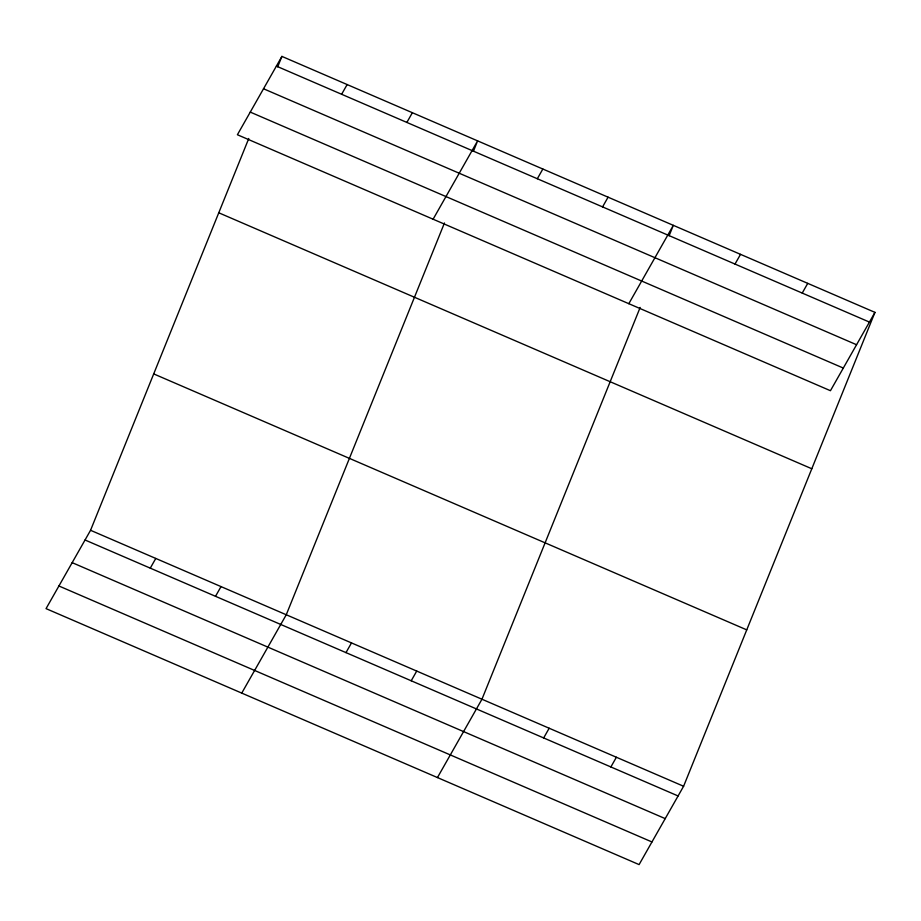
<?xml version="1.0" encoding="UTF-8"?>
<svg xmlns="http://www.w3.org/2000/svg" width="921" height="921" viewBox="0 0 921 921"><rect width="100%" height="100%" fill="white"/><g stroke="black" fill="none" stroke-linecap="round" stroke-linejoin="round"><path stroke-width="1.38" d="M874.95 312.369L830.443 390.711L237.399 134.742L281.907 56.4L874.95 312.369L683.601 786.258L639.093 864.6L46.05 608.631L90.557 530.289L248.762 138.495M277.693 66.83L281.907 56.4M444.463 222.974L286.258 614.756L241.751 693.099M473.406 151.297L477.608 140.867L433.1 219.221M640.164 307.441L481.959 699.223L437.452 777.566M669.107 235.764L673.32 225.346L628.813 303.688M341.622 94.264L347.148 84.559M150.273 568.153L155.787 558.437M406.863 122.424L412.378 112.707M215.502 596.313L221.028 586.596M537.323 178.743L542.849 169.027M345.974 652.621L351.5 642.916M602.564 206.903L608.079 197.186M411.215 680.78L416.729 671.064M735.004 264.062L740.53 254.346M543.655 737.951L549.181 728.235M802.226 293.074L807.74 283.357M610.865 766.963L616.391 757.246M276.392 66.116L869.436 322.085M263.521 88.761L856.565 344.73M250.27 112.097L843.314 368.066M218.761 212.786L811.804 468.754M153.703 373.903L746.747 629.872M90.557 530.289L683.601 786.258M85.043 539.994L678.086 795.963M72.172 562.65L665.215 818.619M58.921 585.986L651.953 841.955"/></g></svg>
